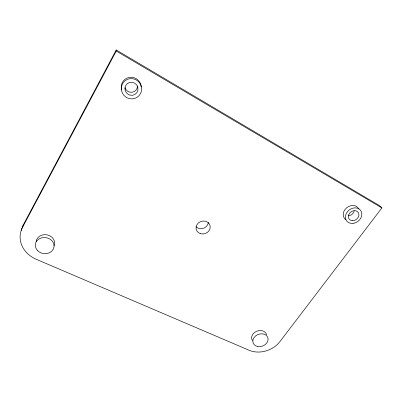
<?xml version="1.0" encoding="UTF-8"?>
<svg xmlns="http://www.w3.org/2000/svg" width="402" height="402" viewBox="0 0 402 402"><rect width="100%" height="100%" fill="white"/><g stroke="black" fill="none" stroke-linecap="round" stroke-linejoin="round"><path stroke-width="0.6" d="M22.517 227.346L23.447 224.592L116.223 49.959L379.377 205.563L381.9 207.914L279.908 341.61A22.904 18.211 -20.6 0 1 249.21 350.303L36.265 259.285A27.487 23.663 8.6 0 1 22.517 227.346L116.258 51.019L116.223 49.959M116.258 51.019L381.9 207.914M21.381 230.482A27.21 23.477 8.8 0 1 23.447 224.592M208.337 222.381A7.045 6.311 -18.4 0 1 203.573 228.22A7.045 6.311 -18.4 0 1 196.126 226.808M121.64 89.852A10.161 9.904 46.9 0 1 129.555 77.35A10.161 9.904 46.9 0 1 141.268 86.958M345.826 219.723A8.658 7.146 -37 0 1 346.745 207.713A8.658 7.146 -37 0 1 358.926 209.075M36.12 241.652A9.321 7.99 8.4 0 1 47.421 234.939A9.321 7.99 8.4 0 1 54.094 245.823M252.35 340.504A7.769 6.161 -20.2 0 1 256.803 331.193A7.769 6.161 -20.2 0 1 266.642 334.811M137.494 85.943A6.507 6.342 48 0 1 124.937 87.586M354.207 211.01A5.548 4.593 -37.2 0 1 348.433 215.758M200.724 233.738A7.181 6.402 -18.4 0 0 210.1 225.884A7.181 6.402 -18.4 0 0 198.503 222.854A7.181 6.402 -18.4 0 0 200.724 233.738M124.921 88.782A6.643 6.482 45.8 0 0 134.886 94.485A6.643 6.482 45.8 0 0 134.63 83.119A6.643 6.482 45.8 0 0 124.921 88.782M352.448 220.698A5.658 4.653 -36.9 0 0 358.73 213.321A5.658 4.653 -36.9 0 0 349.755 212.97A5.658 4.653 -36.9 0 0 352.448 220.698M121.329 88.621A10.266 10.015 45.8 0 0 136.64 97.601A10.266 10.015 45.8 0 0 136.424 80.028A10.266 10.015 45.8 0 0 121.329 88.621M353.855 223.246A8.743 7.196 -36.9 0 0 360.644 210.407A8.743 7.196 -36.9 0 0 346.413 213.251A8.743 7.196 -36.9 0 0 353.855 223.246M37.446 250.461A9.422 8.055 8.2 0 0 53.491 248.753A9.422 8.055 8.2 0 0 43.135 237.572A9.422 8.055 8.2 0 0 37.446 250.461M257.868 346.514A7.834 6.191 -20.2 0 0 267.988 338.132A7.834 6.191 -20.2 0 0 255.506 336.017A7.834 6.191 -20.2 0 0 257.868 346.514"/></g></svg>
